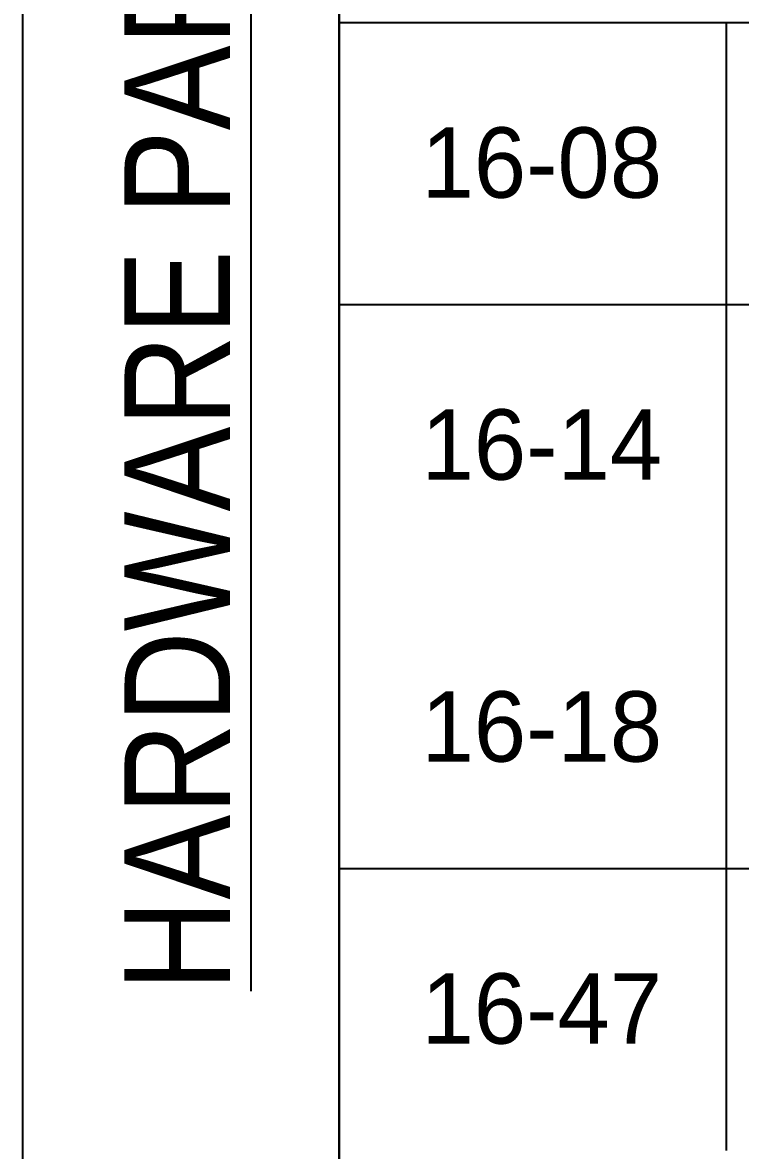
# Model space of a CAD drawing. Header units: inches. Extents: x -333 to 1223, y -450 to 45.
# Drawn here: x -167.39 to -147, y -327.19 to -295.13 of the extents above; entities that cross this region are included whole.
import ezdxf
from ezdxf.enums import TextEntityAlignment as Align

# ---------------------------------------------------------------- set-up
doc = ezdxf.new("R2010")
doc.units = ezdxf.units.IN
doc.header["$MEASUREMENT"] = 0
doc.layers.add('NOTES', color=7, linetype='Continuous')
doc.layers.add('PL', color=252, linetype='Continuous')
doc.styles.add('Schedule', font='GOTHIC.TTF', dxfattribs={"width": 0.9})

# ---------------------------------------------------------------- blocks, each defined once
blk = doc.blocks.new('*U286')
for points in [[(9, -120.218), (9, 0), (0, 0), (0, -120.218)], [(81.27, 0), (9, 0), (9, -120.218), (81.27, -120.218)]]:
    blk.add_lwpolyline(points, close=True)
at = {"layer": 'NOTES', "insert": (4.417, -22.197), "char_height": 3, "width": 44.39363, "attachment_point": 5, "rotation": 90, "style": 'Schedule'}
blk.add_mtext('{\\LHARDWARE PARTS LIST}', dxfattribs=at)
blk = doc.blocks.new('16-01-BLOCK-1')
blk.add_lwpolyline([(0, 0), (0, -8.015), (72.27, -8.015), (72.27, 0)])
at = {"layer": 'NOTES', "style": 'Schedule', "width": 0.8}
blk.add_attdef('X', text='', height=2, dxfattribs=at).set_placement((63.27, -4.007), align=Align.MIDDLE_CENTER)
blk.add_attdef('DESC.', text='', height=2, dxfattribs=at).set_placement((21.12, -5.471), align=Align.MIDDLE_LEFT)
blk = doc.blocks.new('16-18-BLOCK-1')
blk.add_line((10.993, 0), (10.993, -8.015))
blk.add_lwpolyline([(0, 0), (0, -8.015), (72.27, -8.015), (72.27, 0)])
at = {"layer": 'NOTES', "style": 'Schedule'}
blk.add_text('16-18', height=2, dxfattribs=at).set_placement((5.755, -3.979), align=Align.MIDDLE_CENTER)
at = {"layer": 'NOTES', "style": 'Schedule', "width": 0.8}
blk.add_attdef('X', text='', height=2, dxfattribs=at).set_placement((63.27, -4.007), align=Align.MIDDLE_CENTER)
at = {"layer": 'NOTES', "style": 'Schedule', "width": 0.9}
blk.add_attdef('DESC.', text='', height=2, dxfattribs=at).set_placement((25.762, -5.749), align=Align.MIDDLE_LEFT)
blk = doc.blocks.new('16-08-BLOCK-1')
blk.add_line((10.993, 0), (10.993, -8.015))
blk.add_lwpolyline([(0, -8.015), (0, 0), (72.27, 0), (72.27, -8.015)])
at = {"layer": 'NOTES', "style": 'Schedule'}
blk.add_text('16-08', height=2, dxfattribs=at).set_placement((5.755, -3.979), align=Align.MIDDLE_CENTER)
at = {"layer": 'NOTES', "style": 'Schedule', "width": 0.8}
blk.add_attdef('QTY', text='', height=2, dxfattribs=at).set_placement((63.27, -4.007), align=Align.MIDDLE_CENTER)
at = {"layer": 'NOTES', "style": 'Schedule', "width": 0.9}
blk.add_attdef('DESC.', text='', height=2, dxfattribs=at).set_placement((21.12, -5.471), align=Align.MIDDLE_LEFT)
blk = doc.blocks.new('16-14-BLOCK-1')
blk.add_line((10.993, 0), (10.993, -8.015))
blk.add_lwpolyline([(0, -8.015), (0, 0), (72.27, 0), (72.27, -8.015)])
at = {"layer": 'NOTES', "style": 'Schedule'}
blk.add_text('16-14', height=2, dxfattribs=at).set_placement((5.755, -3.979), align=Align.MIDDLE_CENTER)
at = {"layer": 'NOTES', "style": 'Schedule', "width": 0.8}
blk.add_attdef('QTY', text='', height=2, dxfattribs=at).set_placement((63.27, -4.007), align=Align.MIDDLE_CENTER)
at = {"layer": 'NOTES', "style": 'Schedule', "width": 0.9}
blk.add_attdef('DESC.', text='', height=2, dxfattribs=at).set_placement((25.762, -5.749), align=Align.MIDDLE_LEFT)
blk = doc.blocks.new('16-47-BLOCK-1')
blk.add_line((10.993, 0), (10.993, -8.015))
blk.add_lwpolyline([(0, -8.015), (0, 0), (72.27, 0), (72.27, -8.015)])
at = {"layer": 'NOTES', "style": 'Schedule'}
blk.add_text('16-47', height=2, dxfattribs=at).set_placement((5.755, -3.979), align=Align.MIDDLE_CENTER)
at = {"layer": 'NOTES', "style": 'Schedule', "width": 0.8}
blk.add_attdef('QTY', text='', height=2, dxfattribs=at).set_placement((63.27, -4.007), align=Align.MIDDLE_CENTER)
at = {"layer": 'NOTES', "style": 'Schedule', "width": 0.9}
blk.add_attdef('DESC.', text='', height=2, dxfattribs=at).set_placement((21.12, -5.471), align=Align.MIDDLE_LEFT)

msp = doc.modelspace()

# ---------------------------------------------------------------- block references
at = {"layer": 'PL'}
for name, p in [('*U286', (-167.39494, -279.09918)), ('16-01-BLOCK-1', (-158.39494, -287.11373)), ('16-08-BLOCK-1', (-158.39494, -295.12827)), ('16-14-BLOCK-1', (-158.39494, -303.14282)), ('16-18-BLOCK-1', (-158.39494, -311.15737)), ('16-47-BLOCK-1', (-158.39494, -319.17191))]:
    msp.add_blockref(name, p, dxfattribs=at)

doc.saveas('drawing.dxf')
